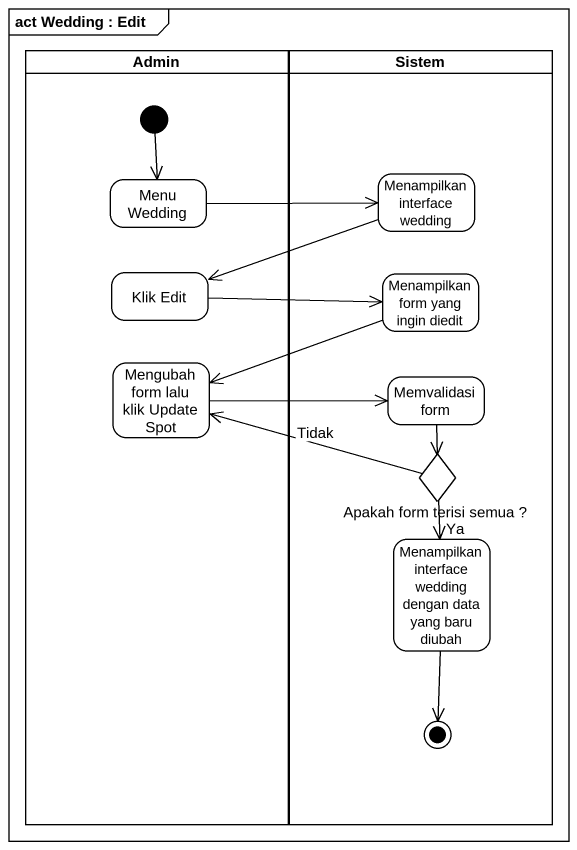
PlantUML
@startuml
mainframe act Wedding : Edit
hide empty description
state Admin <<partition>> {
  state "Menu Wedding" as Menu_Wedding
  state "Klik Edit" as Klik_Edit
  state "Mengubah form lalu klik Update Spot" as Mengubah_form_lalu_klik
  [*] --> Menu_Wedding
}
state Sistem <<partition>> {
  state "Menampilkan interface wedding" as Menampilkan_interface
  state "Menampilkan form yang ingin diedit" as Menampilkan_form_yang_ingin
  state "Memvalidasi form" as Memvalidasi_form
  state "Apakah form terisi semua ?" as Apakah_form_terisi_semua <<choice>>
  state "Menampilkan interface wedding dengan data yang baru diubah" as Menampilkan_interface_2
  Menampilkan_interface_2 --> [*]
}
Menu_Wedding -right-> Menampilkan_interface
Menampilkan_interface -left-> Klik_Edit
Klik_Edit -right-> Menampilkan_form_yang_ingin
Menampilkan_form_yang_ingin -left-> Mengubah_form_lalu_klik
Mengubah_form_lalu_klik -right-> Memvalidasi_form
Memvalidasi_form --> Apakah_form_terisi_semua
Apakah_form_terisi_semua -left-> Mengubah_form_lalu_klik : Tidak
Apakah_form_terisi_semua --> Menampilkan_interface_2 : Ya
@enduml
